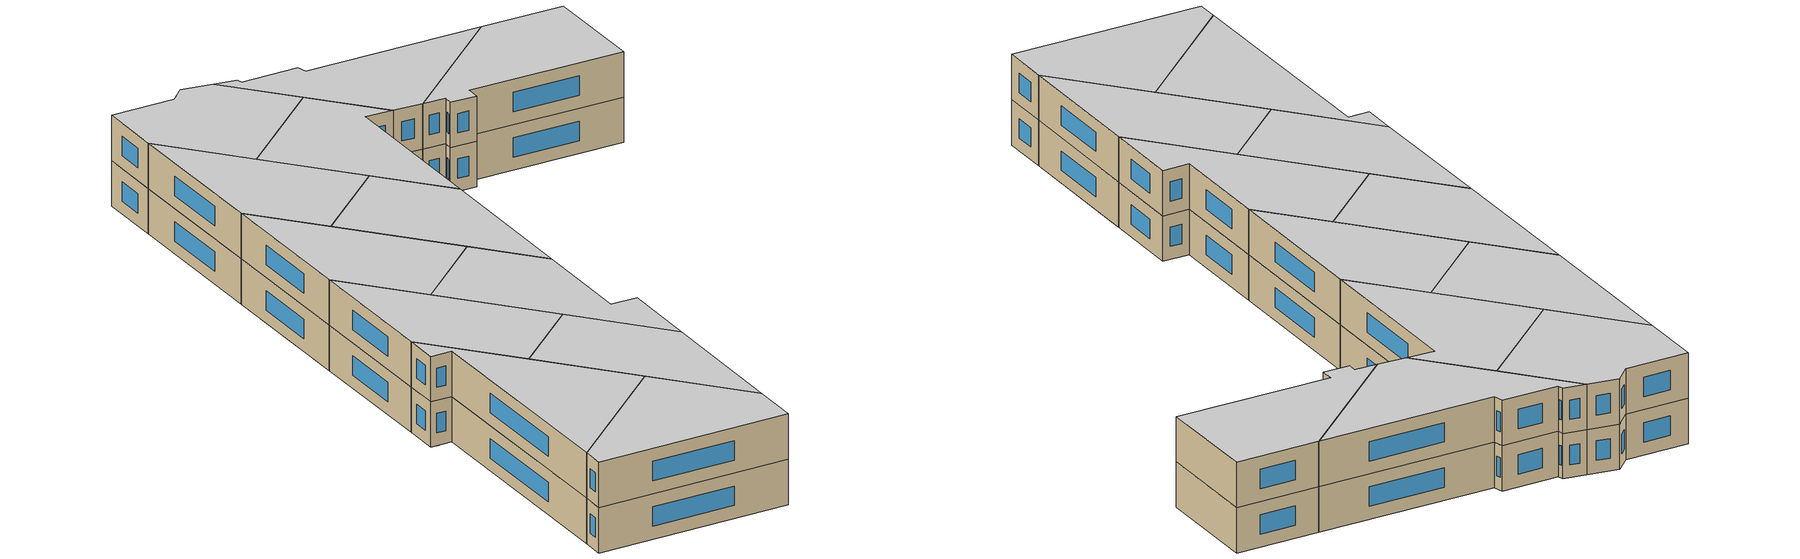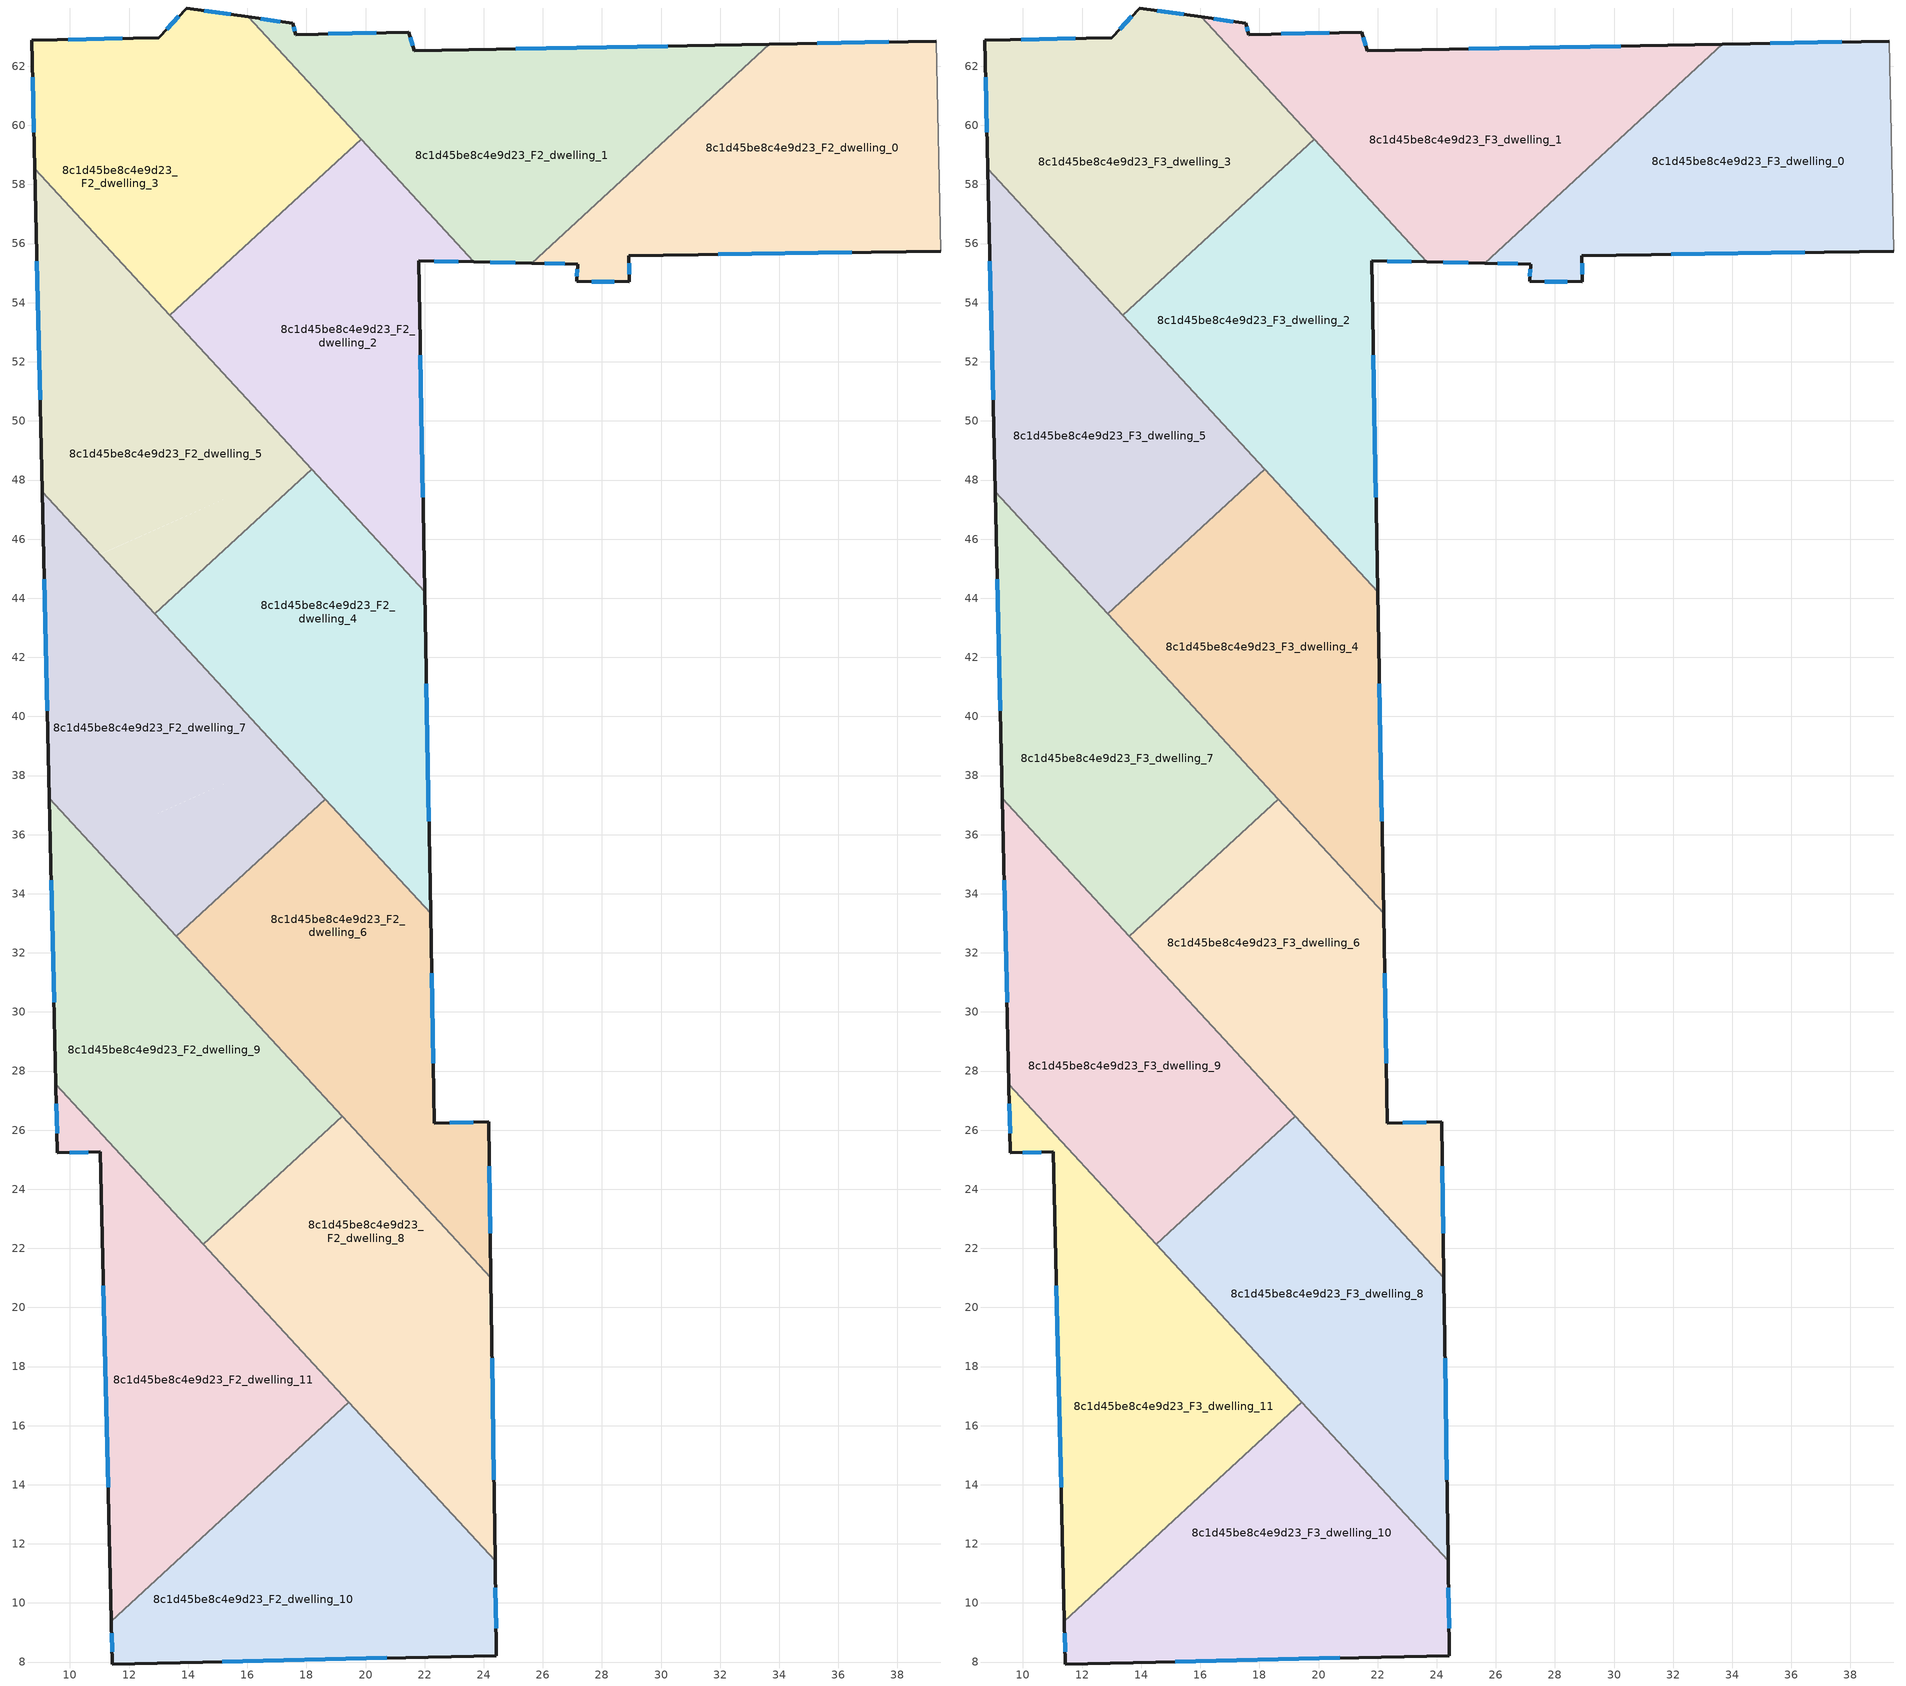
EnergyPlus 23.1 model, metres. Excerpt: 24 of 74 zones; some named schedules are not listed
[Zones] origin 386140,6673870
8c1d45be8c4e9d23_F2_dwelling_0
 floor to 8c1d45be8c4e9d23_F1_dwelling_11 (EU_floor_Construction): 39.31,62.86 39.47,55.74 31.46,55.63 29.85,59.23 33.67,62.75 z6
 floor to 8c1d45be8c4e9d23_F1_dwelling_9 (EU_floor_Construction): 29.85,59.23 31.46,55.63 28.92,55.59 28.92,54.7 27.15,54.72 27.18,55.3 25.63,55.34 z6
 wall outside (EU_wall_Construction): 25.62,55.34 27.18,55.3 27.15,54.72 28.92,54.7 28.92,55.59 39.47,55.74 / 39.31,62.86 33.67,62.75 z6:9
 wall to 8c1d45be8c4e9d23_F2_dwelling_1 (EU_wall_Construction): 33.67,62.75 25.62,55.34 z6:9
 wall adiabatic (EU_wall_Construction): 39.47,55.74 39.31,62.86 z6:9
 window (EU_Window_Construction): 28.92,54.96 28.92,55.34 / 27.65,54.72 28.42,54.71 / 27.17,55.14 27.16,54.89 / 26.07,55.33 26.74,55.31 / 37.7,62.82 35.28,62.78 / 31.93,55.63 36.45,55.7 z6.86:8.14
8c1d45be8c4e9d23_F2_dwelling_1
 floor to 8c1d45be8c4e9d23_F1_dwelling_9 (EU_floor_Construction): 28.33,62.65 29.85,59.23 25.63,55.34 23.67,55.38 19.26,60.16 24.68,62.58 z6
 floor to 8c1d45be8c4e9d23_F1_dwelling_11 (EU_floor_Construction): 33.67,62.75 29.85,59.23 28.33,62.65 z6
 floor to 8c1d45be8c4e9d23_F1_dwelling_12 (EU_floor_Construction): 24.68,62.58 19.26,60.16 16.03,63.67 17.54,63.45 17.64,63.07 21.46,63.16 21.65,62.52 z6
 wall outside (EU_wall_Construction): 33.67,62.75 21.65,62.52 21.46,63.16 17.64,63.07 17.54,63.45 16.03,63.67 / 23.67,55.38 25.62,55.34 z6:9
 wall to 8c1d45be8c4e9d23_F2_dwelling_2 (EU_wall_Construction): 19.85,59.53 23.67,55.38 z6:9
 wall to 8c1d45be8c4e9d23_F2_dwelling_3 (EU_wall_Construction): 16.03,63.67 19.85,59.53 z6:9
 window (EU_Window_Construction): 30.23,62.68 25.08,62.59 / 24.23,55.37 25.07,55.35 / 17.11,63.51 16.46,63.61 / 17.61,63.18 17.57,63.34 / 20.37,63.13 18.73,63.09 / 21.6,62.7 21.52,62.97 z6.86:8.14
8c1d45be8c4e9d23_F2_dwelling_10
 floor to 8c1d45be8c4e9d23_F1_dwelling_0 (EU_floor_Construction): 17.75,15.24 20.91,8.14 11.43,7.93 11.4,9.39 z6
 floor to 8c1d45be8c4e9d23_F1_dwelling_1 (EU_floor_Construction): 19.44,16.8 24.38,11.43 24.43,8.22 20.91,8.14 17.75,15.24 z6
 wall outside (EU_wall_Construction): 11.4,9.38 11.43,7.93 24.43,8.22 24.38,11.43 z6:9
 wall to 8c1d45be8c4e9d23_F2_dwelling_11 (EU_wall_Construction): 19.44,16.8 11.4,9.38 z6:9
 wall to 8c1d45be8c4e9d23_F2_dwelling_8 (EU_wall_Construction): 24.38,11.43 19.44,16.8 z6:9
 window (EU_Window_Construction): 24.42,9.14 24.4,10.52 / 15.15,8.02 20.72,8.14 / 11.41,8.97 11.42,8.35 z6.86:8.14
8c1d45be8c4e9d23_F2_dwelling_11
 floor to 8c1d45be8c4e9d23_F1_dwelling_4 (EU_floor_Construction): 9.52,27.56 11.22,25.72 10.16,25.25 9.58,25.23 z6
 floor adiabatic (EU_floor_Construction): 11.22,25.72 19.44,16.8 11.4,9.38 11.03,25.26 9.58,25.23 10.16,25.25 z6
 wall outside (EU_wall_Construction): 9.52,27.56 9.58,25.23 11.03,25.26 11.4,9.38 z6:9
 wall to 8c1d45be8c4e9d23_F2_dwelling_9 (EU_wall_Construction): 14.51,22.14 9.52,27.56 z6:9
 wall to 8c1d45be8c4e9d23_F2_dwelling_8 (EU_wall_Construction): 19.44,16.8 14.51,22.14 z6:9
 window (EU_Window_Construction): 11.13,20.73 11.29,13.92 / 9.99,25.24 10.61,25.25 / 9.54,26.89 9.56,25.9 z6.86:8.14
8c1d45be8c4e9d23_F2_dwelling_2
 floor to 8c1d45be8c4e9d23_F1_dwelling_8 (EU_floor_Construction): 19.59,59.29 21.82,54.3 21.89,50.34 17.97,48.59 14.56,52.29 21.26,55.28 19.5,59.21 z6
 floor to 8c1d45be8c4e9d23_F1_dwelling_7 (EU_floor_Construction): 21.89,50.34 22,44.22 17.97,48.59 z6
 floor to 8c1d45be8c4e9d23_F1_dwelling_12 (EU_floor_Construction): 19.5,59.21 21.26,55.28 16.37,53.1 15.35,55.38 z6
 floor to 8c1d45be8c4e9d23_F1_dwelling_9 (EU_floor_Construction): 19.85,59.53 23.67,55.38 21.8,55.42 21.82,54.3 19.59,59.29 z6
 floor to 8c1d45be8c4e9d23_F1_dwelling_10 (EU_floor_Construction): 15.35,55.38 16.37,53.1 14.56,52.29 13.38,53.57 z6
 wall outside (EU_wall_Construction): 22,44.22 21.8,55.42 23.67,55.38 z6:9
 wall to 8c1d45be8c4e9d23_F2_dwelling_3 (EU_wall_Construction): 19.85,59.53 13.38,53.57 z6:9
 wall to 8c1d45be8c4e9d23_F2_dwelling_5 (EU_wall_Construction): 13.38,53.57 18.17,48.37 z6:9
 wall to 8c1d45be8c4e9d23_F2_dwelling_4 (EU_wall_Construction): 18.17,48.37 22,44.22 z6:9
 window (EU_Window_Construction): 22.33,55.41 23.13,55.39 / 21.94,47.42 21.86,52.22 z6.86:8.14
8c1d45be8c4e9d23_F2_dwelling_3
 floor to 8c1d45be8c4e9d23_F1_dwelling_10 (EU_floor_Construction): 11.97,62.95 15.35,55.38 13.38,53.57 8.81,58.53 8.71,62.87 z6
 floor to 8c1d45be8c4e9d23_F1_dwelling_12 (EU_floor_Construction): 16.03,63.67 19.26,60.16 19.11,60.09 19.5,59.21 15.35,55.38 11.97,62.95 13,62.97 13.94,63.97 z6
 floor to 8c1d45be8c4e9d23_F1_dwelling_8 (EU_floor_Construction): 19.21,60.14 19.59,59.29 19.5,59.21 19.11,60.09 z6
 floor to 8c1d45be8c4e9d23_F1_dwelling_9 (EU_floor_Construction): 19.26,60.16 19.85,59.53 19.59,59.29 19.21,60.14 z6
 wall outside (EU_wall_Construction): 16.03,63.67 13.94,63.97 13,62.97 8.71,62.87 8.81,58.54 z6:9
 wall to 8c1d45be8c4e9d23_F2_dwelling_5 (EU_wall_Construction): 8.81,58.54 13.38,53.57 z6:9
 window (EU_Window_Construction): 8.73,61.63 8.78,59.77 / 11.77,62.94 9.93,62.9 / 13.67,63.69 13.27,63.25 / 15.43,63.76 14.54,63.89 z6.86:8.14
8c1d45be8c4e9d23_F2_dwelling_4
 floor to 8c1d45be8c4e9d23_F1_dwelling_7 (EU_floor_Construction): 18.17,48.37 22,44.22 22.06,40.77 17.4,38.69 14.57,45.05 z6
 floor to 8c1d45be8c4e9d23_F1_dwelling_5 (EU_floor_Construction): 22.06,40.77 22.2,33.34 17.31,38.65 z6
 floor to 8c1d45be8c4e9d23_F1_dwelling_6 (EU_floor_Construction): 14.57,45.05 17.4,38.69 17.31,38.65 12.86,43.47 z6
 wall outside (EU_wall_Construction): 22.2,33.34 22,44.22 z6:9
 wall to 8c1d45be8c4e9d23_F2_dwelling_5 (EU_wall_Construction): 18.17,48.37 12.86,43.47 z6:9
 wall to 8c1d45be8c4e9d23_F2_dwelling_7 (EU_wall_Construction): 12.86,43.47 18.64,37.2 z6:9
 wall to 8c1d45be8c4e9d23_F2_dwelling_6 (EU_wall_Construction): 18.64,37.2 22.2,33.34 z6:9
 window (EU_Window_Construction): 22.14,36.45 22.06,41.11 z6.86:8.14
8c1d45be8c4e9d23_F2_dwelling_5
 floor to 8c1d45be8c4e9d23_F1_dwelling_8 (EU_floor_Construction): 14.56,52.29 17.97,48.59 11.01,45.48 9.06,47.6 9.01,49.82 z6
 floor to 8c1d45be8c4e9d23_F1_dwelling_7 (EU_floor_Construction): 17.97,48.59 18.17,48.37 14.57,45.05 13.81,46.73 z6
 floor adiabatic (EU_floor_Construction): 8.81,58.53 14.56,52.29 9.01,49.82 z6; 13.81,46.73 14.57,45.05 12.86,43.47 11.01,45.48 z6
 wall outside (EU_wall_Construction): 8.81,58.54 9.06,47.6 z6:9
 wall to 8c1d45be8c4e9d23_F2_dwelling_7 (EU_wall_Construction): 9.06,47.6 12.86,43.47 z6:9
 window (EU_Window_Construction): 8.88,55.41 8.99,50.72 z6.86:8.14
8c1d45be8c4e9d23_F2_dwelling_6
 floor to 8c1d45be8c4e9d23_F1_dwelling_3 (EU_floor_Construction): 22.25,30.64 22.33,26.23 24.16,26.29 24.24,21.01 17.37,28.46 z6
 floor to 8c1d45be8c4e9d23_F1_dwelling_5 (EU_floor_Construction): 18.64,37.2 22.2,33.34 22.25,30.64 17.72,28.62 15.27,34.1 z6
 floor to 8c1d45be8c4e9d23_F1_dwelling_4 (EU_floor_Construction): 15.27,34.1 17.72,28.62 17.37,28.46 13.6,32.56 z6
 wall outside (EU_wall_Construction): 24.24,21.01 24.16,26.29 22.33,26.23 22.2,33.34 z6:9
 wall to 8c1d45be8c4e9d23_F2_dwelling_7 (EU_wall_Construction): 18.64,37.2 13.6,32.56 z6:9
 wall to 8c1d45be8c4e9d23_F2_dwelling_9 (EU_wall_Construction): 13.6,32.56 19.21,26.47 z6:9
 wall to 8c1d45be8c4e9d23_F2_dwelling_8 (EU_wall_Construction): 19.21,26.47 24.24,21.01 z6:9
 window (EU_Window_Construction): 22.29,28.26 22.24,31.31 / 23.64,26.27 22.85,26.24 / 24.22,22.52 24.19,24.78 z6.86:8.14
8c1d45be8c4e9d23_F2_dwelling_7
 floor to 8c1d45be8c4e9d23_F1_dwelling_6 (EU_floor_Construction): 11.01,45.48 17.31,38.65 10.7,35.7 9.3,37.22 9.13,44.64 z6
 floor to 8c1d45be8c4e9d23_F1_dwelling_4 (EU_floor_Construction): 13.91,37.14 15.27,34.1 13.6,32.56 10.7,35.7 z6
 floor to 8c1d45be8c4e9d23_F1_dwelling_8 (EU_floor_Construction): 9.06,47.6 11.01,45.48 9.13,44.64 z6
 floor to 8c1d45be8c4e9d23_F1_dwelling_5 (EU_floor_Construction): 17.31,38.65 18.64,37.2 15.27,34.1 13.91,37.14 z6
 wall outside (EU_wall_Construction): 9.06,47.6 9.3,37.22 z6:9
 wall to 8c1d45be8c4e9d23_F2_dwelling_9 (EU_wall_Construction): 9.3,37.22 13.6,32.56 z6:9
 window (EU_Window_Construction): 9.13,44.63 9.23,40.19 z6.86:8.14
8c1d45be8c4e9d23_F2_dwelling_8
 floor to 8c1d45be8c4e9d23_F1_dwelling_1 (EU_floor_Construction): 24.24,20.91 24.38,11.43 18.15,18.19 z6
 floor to 8c1d45be8c4e9d23_F1_dwelling_3 (EU_floor_Construction): 19.21,26.47 24.24,21.01 24.24,20.91 19.21,18.66 16.74,24.19 z6
 floor to 8c1d45be8c4e9d23_F1_dwelling_2 (EU_floor_Construction): 16.74,24.19 19.21,18.66 18.15,18.19 14.51,22.14 z6
 wall outside (EU_wall_Construction): 24.38,11.43 24.24,21.01 z6:9
 wall to 8c1d45be8c4e9d23_F2_dwelling_9 (EU_wall_Construction): 19.21,26.47 14.51,22.14 z6:9
 window (EU_Window_Construction): 24.34,14.17 24.28,18.27 z6.86:8.14
8c1d45be8c4e9d23_F2_dwelling_9
 floor to 8c1d45be8c4e9d23_F1_dwelling_4 (EU_floor_Construction): 10.7,35.7 17.37,28.46 11.22,25.72 9.52,27.56 9.35,35.1 z6
 floor to 8c1d45be8c4e9d23_F1_dwelling_2 (EU_floor_Construction): 15.25,27.52 16.74,24.19 14.51,22.14 11.22,25.72 z6
 floor to 8c1d45be8c4e9d23_F1_dwelling_6 (EU_floor_Construction): 9.3,37.22 10.7,35.7 9.35,35.1 z6
 floor to 8c1d45be8c4e9d23_F1_dwelling_3 (EU_floor_Construction): 17.37,28.46 19.21,26.47 16.74,24.19 15.25,27.52 z6
 wall outside (EU_wall_Construction): 9.3,37.22 9.52,27.56 z6:9
 window (EU_Window_Construction): 9.36,34.46 9.46,30.32 z6.86:8.14
8c1d45be8c4e9d23_F3_dwelling_0
 floor to 8c1d45be8c4e9d23_F2_dwelling_0 (EU_floor_Construction): 39.31,62.86 39.47,55.74 28.92,55.59 28.92,54.7 27.15,54.72 27.18,55.3 25.62,55.34 33.67,62.75 z9
 wall outside (EU_wall_Construction): 25.62,55.34 27.18,55.3 27.15,54.72 28.92,54.7 28.92,55.59 39.47,55.74 / 39.31,62.86 33.67,62.75 z9:12
 wall to 8c1d45be8c4e9d23_F3_dwelling_1 (EU_wall_Construction): 33.67,62.75 25.62,55.34 z9:12
 wall adiabatic (EU_wall_Construction): 39.47,55.74 39.31,62.86 z9:12
 window (EU_Window_Construction): 28.92,54.96 28.92,55.34 / 27.65,54.72 28.42,54.71 / 27.17,55.14 27.16,54.89 / 26.07,55.33 26.74,55.31 / 37.7,62.82 35.28,62.78 / 31.93,55.63 36.45,55.7 z9.86:11.14
 ceiling to 8c1d45be8c4e9d23_F4_dwelling_0 (EU_floor_Construction): 39.47,55.74 39.31,62.86 33.67,62.75 25.62,55.34 27.18,55.3 27.15,54.72 28.92,54.7 28.92,55.59 z12
8c1d45be8c4e9d23_F3_dwelling_1
 floor to 8c1d45be8c4e9d23_F2_dwelling_1 (EU_floor_Construction): 33.67,62.75 25.62,55.34 23.67,55.38 16.03,63.67 17.54,63.45 17.64,63.07 21.46,63.16 21.65,62.52 z9
 wall outside (EU_wall_Construction): 33.67,62.75 21.65,62.52 21.46,63.16 17.64,63.07 17.54,63.45 16.03,63.67 / 23.67,55.38 25.62,55.34 z9:12
 wall to 8c1d45be8c4e9d23_F3_dwelling_2 (EU_wall_Construction): 19.85,59.53 23.67,55.38 z9:12
 wall to 8c1d45be8c4e9d23_F3_dwelling_3 (EU_wall_Construction): 16.03,63.67 19.85,59.53 z9:12
 window (EU_Window_Construction): 30.23,62.68 25.08,62.59 / 24.23,55.37 25.07,55.35 / 17.11,63.51 16.46,63.61 / 17.61,63.18 17.57,63.34 / 20.37,63.13 18.73,63.09 / 21.6,62.7 21.52,62.97 z9.86:11.14
 ceiling to 8c1d45be8c4e9d23_F4_dwelling_1 (EU_floor_Construction): 33.67,62.75 21.65,62.52 21.46,63.16 17.64,63.07 17.54,63.45 16.03,63.67 23.67,55.38 25.62,55.34 z12
8c1d45be8c4e9d23_F3_dwelling_10
 floor to 8c1d45be8c4e9d23_F2_dwelling_10 (EU_floor_Construction): 19.44,16.8 24.38,11.43 24.43,8.22 11.43,7.93 11.4,9.38 z9
 wall outside (EU_wall_Construction): 11.4,9.38 11.43,7.93 24.43,8.22 24.38,11.43 z9:12
 wall to 8c1d45be8c4e9d23_F3_dwelling_11 (EU_wall_Construction): 19.44,16.8 11.4,9.38 z9:12
 wall to 8c1d45be8c4e9d23_F3_dwelling_8 (EU_wall_Construction): 24.38,11.43 19.44,16.8 z9:12
 window (EU_Window_Construction): 24.42,9.14 24.4,10.52 / 15.15,8.02 20.72,8.14 / 11.41,8.97 11.42,8.35 z9.86:11.14
 ceiling to 8c1d45be8c4e9d23_F4_dwelling_10 (EU_floor_Construction): 24.43,8.22 24.38,11.43 19.44,16.8 11.4,9.38 11.43,7.93 z12
8c1d45be8c4e9d23_F3_dwelling_11
 floor to 8c1d45be8c4e9d23_F2_dwelling_11 (EU_floor_Construction): 11.03,25.26 9.58,25.23 9.52,27.56 19.44,16.8 11.4,9.38 z9
 wall outside (EU_wall_Construction): 9.52,27.56 9.58,25.23 11.03,25.26 11.4,9.38 z9:12
 wall to 8c1d45be8c4e9d23_F3_dwelling_9 (EU_wall_Construction): 14.51,22.14 9.52,27.56 z9:12
 wall to 8c1d45be8c4e9d23_F3_dwelling_8 (EU_wall_Construction): 19.44,16.8 14.51,22.14 z9:12
 window (EU_Window_Construction): 11.13,20.73 11.29,13.92 / 9.99,25.24 10.61,25.25 / 9.54,26.89 9.56,25.9 z9.86:11.14
 ceiling to 8c1d45be8c4e9d23_F4_dwelling_11 (EU_floor_Construction): 19.44,16.8 9.52,27.56 9.58,25.23 11.03,25.26 11.4,9.38 z12
8c1d45be8c4e9d23_F3_dwelling_2
 floor to 8c1d45be8c4e9d23_F2_dwelling_2 (EU_floor_Construction): 19.85,59.53 23.67,55.38 21.8,55.42 22,44.22 13.38,53.57 z9
 wall outside (EU_wall_Construction): 22,44.22 21.8,55.42 23.67,55.38 z9:12
 wall to 8c1d45be8c4e9d23_F3_dwelling_3 (EU_wall_Construction): 19.85,59.53 13.38,53.57 z9:12
 wall to 8c1d45be8c4e9d23_F3_dwelling_5 (EU_wall_Construction): 13.38,53.57 18.17,48.37 z9:12
 wall to 8c1d45be8c4e9d23_F3_dwelling_4 (EU_wall_Construction): 18.17,48.37 22,44.22 z9:12
 window (EU_Window_Construction): 22.33,55.41 23.13,55.39 / 21.94,47.42 21.86,52.22 z9.86:11.14
 ceiling to 8c1d45be8c4e9d23_F4_dwelling_2 (EU_floor_Construction): 22,44.22 21.8,55.42 23.67,55.38 19.85,59.53 13.38,53.57 z12
8c1d45be8c4e9d23_F3_dwelling_3
 floor to 8c1d45be8c4e9d23_F2_dwelling_3 (EU_floor_Construction): 16.03,63.67 19.85,59.53 13.38,53.57 8.81,58.54 8.71,62.87 13,62.97 13.94,63.97 z9
 wall outside (EU_wall_Construction): 16.03,63.67 13.94,63.97 13,62.97 8.71,62.87 8.81,58.54 z9:12
 wall to 8c1d45be8c4e9d23_F3_dwelling_5 (EU_wall_Construction): 8.81,58.54 13.38,53.57 z9:12
 window (EU_Window_Construction): 8.73,61.63 8.78,59.77 / 11.77,62.94 9.93,62.9 / 13.67,63.69 13.27,63.25 / 15.43,63.76 14.54,63.89 z9.86:11.14
 ceiling to 8c1d45be8c4e9d23_F4_dwelling_3 (EU_floor_Construction): 19.85,59.53 16.03,63.67 13.94,63.97 13,62.97 8.71,62.87 8.81,58.54 13.38,53.57 z12
8c1d45be8c4e9d23_F3_dwelling_4
 floor to 8c1d45be8c4e9d23_F2_dwelling_4 (EU_floor_Construction): 18.17,48.37 22,44.22 22.2,33.34 12.86,43.47 z9
 wall outside (EU_wall_Construction): 22.2,33.34 22,44.22 z9:12
 wall to 8c1d45be8c4e9d23_F3_dwelling_5 (EU_wall_Construction): 18.17,48.37 12.86,43.47 z9:12
 wall to 8c1d45be8c4e9d23_F3_dwelling_7 (EU_wall_Construction): 12.86,43.47 18.64,37.2 z9:12
 wall to 8c1d45be8c4e9d23_F3_dwelling_6 (EU_wall_Construction): 18.64,37.2 22.2,33.34 z9:12
 window (EU_Window_Construction): 22.14,36.45 22.06,41.11 z9.86:11.14
 ceiling to 8c1d45be8c4e9d23_F4_dwelling_4 (EU_floor_Construction): 22.2,33.34 22,44.22 18.17,48.37 12.86,43.47 z12
8c1d45be8c4e9d23_F3_dwelling_5
 floor to 8c1d45be8c4e9d23_F2_dwelling_5 (EU_floor_Construction): 8.81,58.54 18.17,48.37 12.86,43.47 9.06,47.6 z9
 wall outside (EU_wall_Construction): 8.81,58.54 9.06,47.6 z9:12
 wall to 8c1d45be8c4e9d23_F3_dwelling_7 (EU_wall_Construction): 9.06,47.6 12.86,43.47 z9:12
 window (EU_Window_Construction): 8.88,55.41 8.99,50.72 z9.86:11.14
 ceiling to 8c1d45be8c4e9d23_F4_dwelling_5 (EU_floor_Construction): 18.17,48.37 8.81,58.54 9.06,47.6 12.86,43.47 z12
8c1d45be8c4e9d23_F3_dwelling_6
 floor to 8c1d45be8c4e9d23_F2_dwelling_6 (EU_floor_Construction): 22.2,33.34 22.33,26.23 24.16,26.29 24.24,21.01 13.6,32.56 18.64,37.2 z9
 wall outside (EU_wall_Construction): 24.24,21.01 24.16,26.29 22.33,26.23 22.2,33.34 z9:12
 wall to 8c1d45be8c4e9d23_F3_dwelling_7 (EU_wall_Construction): 18.64,37.2 13.6,32.56 z9:12
 wall to 8c1d45be8c4e9d23_F3_dwelling_9 (EU_wall_Construction): 13.6,32.56 19.21,26.47 z9:12
 wall to 8c1d45be8c4e9d23_F3_dwelling_8 (EU_wall_Construction): 19.21,26.47 24.24,21.01 z9:12
 window (EU_Window_Construction): 22.29,28.26 22.24,31.31 / 23.64,26.27 22.85,26.24 / 24.22,22.52 24.19,24.78 z9.86:11.14
 ceiling to 8c1d45be8c4e9d23_F4_dwelling_6 (EU_floor_Construction): 24.24,21.01 24.16,26.29 22.33,26.23 22.2,33.34 18.64,37.2 13.6,32.56 z12
8c1d45be8c4e9d23_F3_dwelling_7
 floor to 8c1d45be8c4e9d23_F2_dwelling_7 (EU_floor_Construction): 9.06,47.6 18.64,37.2 13.6,32.56 9.3,37.22 z9
 wall outside (EU_wall_Construction): 9.06,47.6 9.3,37.22 z9:12
 wall to 8c1d45be8c4e9d23_F3_dwelling_9 (EU_wall_Construction): 9.3,37.22 13.6,32.56 z9:12
 window (EU_Window_Construction): 9.13,44.63 9.23,40.19 z9.86:11.14
 ceiling to 8c1d45be8c4e9d23_F4_dwelling_7 (EU_floor_Construction): 18.64,37.2 9.06,47.6 9.3,37.22 13.6,32.56 z12
8c1d45be8c4e9d23_F3_dwelling_8
 floor to 8c1d45be8c4e9d23_F2_dwelling_8 (EU_floor_Construction): 19.21,26.47 24.24,21.01 24.38,11.43 14.51,22.14 z9
 wall outside (EU_wall_Construction): 24.38,11.43 24.24,21.01 z9:12
 wall to 8c1d45be8c4e9d23_F3_dwelling_9 (EU_wall_Construction): 19.21,26.47 14.51,22.14 z9:12
 window (EU_Window_Construction): 24.34,14.17 24.28,18.27 z9.86:11.14
 ceiling to 8c1d45be8c4e9d23_F4_dwelling_8 (EU_floor_Construction): 24.38,11.43 24.24,21.01 19.21,26.47 14.51,22.14 z12
8c1d45be8c4e9d23_F3_dwelling_9
 floor to 8c1d45be8c4e9d23_F2_dwelling_9 (EU_floor_Construction): 9.3,37.22 19.21,26.47 14.51,22.14 9.52,27.56 z9
 wall outside (EU_wall_Construction): 9.3,37.22 9.52,27.56 z9:12
 window (EU_Window_Construction): 9.36,34.46 9.46,30.32 z9.86:11.14
 ceiling to 8c1d45be8c4e9d23_F4_dwelling_9 (EU_floor_Construction): 19.21,26.47 9.3,37.22 9.52,27.56 14.51,22.14 z12
[Building]
EU S2 Campaign: North Axis=0; Terrain=City; Solar Distribution=FullExterior
[Site:Location]
Helsinki-Vantaa.AP: Latitude=60.317; Longitude=24.963; Time Zone=2; Elevation=54.6
[SizingPeriod:WeatherFileDays]
AnnualSizingPeriod: Begin Month=1; Begin Day of Month=1; End Month=12; End Day of Month=31; Day of Week for Start Day=Monday; Use Weather File Daylight Saving Period=No; Use Weather File Rain and Snow Indicators=No
[MATERIAL]
EU_InternalMass_Material: Roughness=MediumRough; Thickness=0.1; Conductivity=1; Density=1800; Specific Heat=900; Thermal Absorptance=0.9; Solar Absorptance=0.7; Visible Absorptance=0.7
[MATERIAL:NOMASS] Roughness=MediumRough; Thermal Absorptance=0.9; Solar Absorptance=0.7; Visible Absorptance=0.7
Name | Thermal Resistance
EU_wall_NoMass | 1.10183
EU_floor_NoMass | 1.70606
[WINDOWMATERIAL:SIMPLEGLAZINGSYSTEM]
EU_Window_SimpleGlazing: UFactor=3.11035; Solar Heat Gain Coefficient=0.8; Visible Transmittance=0.8
[CONSTRUCTION]
EU_wall_Construction: EU_wall_NoMass
EU_floor_Construction: EU_floor_NoMass
EU_Window_Construction: EU_Window_SimpleGlazing
EU_InternalMass_Construction: EU_InternalMass_Material
[ZONE] Type=1; Multiplier=1; Ceiling Height=autocalculate; Floor Area=autocalculate; Part of Total Floor Area=Yes
Name | Volume
8c1d45be8c4e9d23_F2_dwelling_0; 8c1d45be8c4e9d23_F3_dwelling_0 | 210.609
8c1d45be8c4e9d23_F2_dwelling_1; 8c1d45be8c4e9d23_F3_dwelling_1 | 210.628
8c1d45be8c4e9d23_F2_dwelling_10; 8c1d45be8c4e9d23_F3_dwelling_10 | 210.621
8c1d45be8c4e9d23_F2_dwelling_11; 8c1d45be8c4e9d23_F3_dwelling_11; 8c1d45be8c4e9d23_F2_dwelling_2; 8c1d45be8c4e9d23_F3_dwelling_2 | 210.612
8c1d45be8c4e9d23_F2_dwelling_3; 8c1d45be8c4e9d23_F3_dwelling_3 | 210.62
8c1d45be8c4e9d23_F2_dwelling_4; 8c1d45be8c4e9d23_F3_dwelling_4 | 210.629
8c1d45be8c4e9d23_F2_dwelling_5; 8c1d45be8c4e9d23_F3_dwelling_5 | 210.616
8c1d45be8c4e9d23_F2_dwelling_6; 8c1d45be8c4e9d23_F3_dwelling_6 | 210.593
8c1d45be8c4e9d23_F2_dwelling_7; 8c1d45be8c4e9d23_F3_dwelling_7 | 210.604
8c1d45be8c4e9d23_F2_dwelling_8; 8c1d45be8c4e9d23_F3_dwelling_8 | 210.596
8c1d45be8c4e9d23_F2_dwelling_9; 8c1d45be8c4e9d23_F3_dwelling_9 | 210.595
[INTERNALMASS] Construction=EU_InternalMass_Construction
Name | Zone or ZoneList | Surface Area
8c1d45be8c4e9d23_F2_dwelling_0_EU_InternalMass | 8c1d45be8c4e9d23_F2_dwelling_0 | 70.2026
8c1d45be8c4e9d23_F2_dwelling_1_EU_InternalMass | 8c1d45be8c4e9d23_F2_dwelling_1 | 70.2093
8c1d45be8c4e9d23_F2_dwelling_2_EU_InternalMass | 8c1d45be8c4e9d23_F2_dwelling_2 | 70.2042
8c1d45be8c4e9d23_F2_dwelling_3_EU_InternalMass | 8c1d45be8c4e9d23_F2_dwelling_3 | 70.2067
8c1d45be8c4e9d23_F2_dwelling_4_EU_InternalMass | 8c1d45be8c4e9d23_F2_dwelling_4 | 70.2099
8c1d45be8c4e9d23_F2_dwelling_5_EU_InternalMass | 8c1d45be8c4e9d23_F2_dwelling_5 | 70.2054
8c1d45be8c4e9d23_F2_dwelling_6_EU_InternalMass | 8c1d45be8c4e9d23_F2_dwelling_6 | 70.1976
8c1d45be8c4e9d23_F2_dwelling_7_EU_InternalMass | 8c1d45be8c4e9d23_F2_dwelling_7 | 70.2014
8c1d45be8c4e9d23_F2_dwelling_8_EU_InternalMass | 8c1d45be8c4e9d23_F2_dwelling_8 | 70.1988
8c1d45be8c4e9d23_F2_dwelling_9_EU_InternalMass | 8c1d45be8c4e9d23_F2_dwelling_9 | 70.1983
8c1d45be8c4e9d23_F2_dwelling_10_EU_InternalMass | 8c1d45be8c4e9d23_F2_dwelling_10 | 70.2071
8c1d45be8c4e9d23_F2_dwelling_11_EU_InternalMass | 8c1d45be8c4e9d23_F2_dwelling_11 | 70.2039
8c1d45be8c4e9d23_F3_dwelling_0_EU_InternalMass | 8c1d45be8c4e9d23_F3_dwelling_0 | 70.2026
8c1d45be8c4e9d23_F3_dwelling_1_EU_InternalMass | 8c1d45be8c4e9d23_F3_dwelling_1 | 70.2093
8c1d45be8c4e9d23_F3_dwelling_2_EU_InternalMass | 8c1d45be8c4e9d23_F3_dwelling_2 | 70.2042
8c1d45be8c4e9d23_F3_dwelling_3_EU_InternalMass | 8c1d45be8c4e9d23_F3_dwelling_3 | 70.2067
8c1d45be8c4e9d23_F3_dwelling_4_EU_InternalMass | 8c1d45be8c4e9d23_F3_dwelling_4 | 70.2099
8c1d45be8c4e9d23_F3_dwelling_5_EU_InternalMass | 8c1d45be8c4e9d23_F3_dwelling_5 | 70.2054
8c1d45be8c4e9d23_F3_dwelling_6_EU_InternalMass | 8c1d45be8c4e9d23_F3_dwelling_6 | 70.1976
8c1d45be8c4e9d23_F3_dwelling_7_EU_InternalMass | 8c1d45be8c4e9d23_F3_dwelling_7 | 70.2014
8c1d45be8c4e9d23_F3_dwelling_8_EU_InternalMass | 8c1d45be8c4e9d23_F3_dwelling_8 | 70.1988
8c1d45be8c4e9d23_F3_dwelling_9_EU_InternalMass | 8c1d45be8c4e9d23_F3_dwelling_9 | 70.1983
8c1d45be8c4e9d23_F3_dwelling_10_EU_InternalMass | 8c1d45be8c4e9d23_F3_dwelling_10 | 70.2071
8c1d45be8c4e9d23_F3_dwelling_11_EU_InternalMass | 8c1d45be8c4e9d23_F3_dwelling_11 | 70.2039
[OTHEREQUIPMENT] Fuel Type=Electricity; Design Level Calculation Method=Watts/Area; Power per Zone Floor Area=1; Fraction Latent=0; Fraction Radiant=0; Fraction Lost=0; Carbon Dioxide Generation Rate=0; EndUse Subcategory=EU_Step8_InternalGains
Name | Zone or ZoneList or Space or SpaceList | Schedule
EU_Step8_InternalGain_8c1d45be8c4e9d23_F2_dwelling_0_f000 | 8c1d45be8c4e9d23_F2_dwelling_0 | EU_Step8_GainSchedule_8c1d45be8c4e9d23_F2_dwelling_0_f000
EU_Step8_InternalGain_8c1d45be8c4e9d23_F2_dwelling_1_f000 | 8c1d45be8c4e9d23_F2_dwelling_1 | EU_Step8_GainSchedule_8c1d45be8c4e9d23_F2_dwelling_1_f000
EU_Step8_InternalGain_8c1d45be8c4e9d23_F2_dwelling_2_f000 | 8c1d45be8c4e9d23_F2_dwelling_2 | EU_Step8_GainSchedule_8c1d45be8c4e9d23_F2_dwelling_2_f000
EU_Step8_InternalGain_8c1d45be8c4e9d23_F2_dwelling_3_f000 | 8c1d45be8c4e9d23_F2_dwelling_3 | EU_Step8_GainSchedule_8c1d45be8c4e9d23_F2_dwelling_3_f000
EU_Step8_InternalGain_8c1d45be8c4e9d23_F2_dwelling_4_f000 | 8c1d45be8c4e9d23_F2_dwelling_4 | EU_Step8_GainSchedule_8c1d45be8c4e9d23_F2_dwelling_4_f000
EU_Step8_InternalGain_8c1d45be8c4e9d23_F2_dwelling_5_f000 | 8c1d45be8c4e9d23_F2_dwelling_5 | EU_Step8_GainSchedule_8c1d45be8c4e9d23_F2_dwelling_5_f000
EU_Step8_InternalGain_8c1d45be8c4e9d23_F2_dwelling_6_f000 | 8c1d45be8c4e9d23_F2_dwelling_6 | EU_Step8_GainSchedule_8c1d45be8c4e9d23_F2_dwelling_6_f000
EU_Step8_InternalGain_8c1d45be8c4e9d23_F2_dwelling_7_f000 | 8c1d45be8c4e9d23_F2_dwelling_7 | EU_Step8_GainSchedule_8c1d45be8c4e9d23_F2_dwelling_7_f000
EU_Step8_InternalGain_8c1d45be8c4e9d23_F2_dwelling_8_f000 | 8c1d45be8c4e9d23_F2_dwelling_8 | EU_Step8_GainSchedule_8c1d45be8c4e9d23_F2_dwelling_8_f000
EU_Step8_InternalGain_8c1d45be8c4e9d23_F2_dwelling_9_f000 | 8c1d45be8c4e9d23_F2_dwelling_9 | EU_Step8_GainSchedule_8c1d45be8c4e9d23_F2_dwelling_9_f000
EU_Step8_InternalGain_8c1d45be8c4e9d23_F2_dwelling_10_f000 | 8c1d45be8c4e9d23_F2_dwelling_10 | EU_Step8_GainSchedule_8c1d45be8c4e9d23_F2_dwelling_10_f000
EU_Step8_InternalGain_8c1d45be8c4e9d23_F2_dwelling_11_f000 | 8c1d45be8c4e9d23_F2_dwelling_11 | EU_Step8_GainSchedule_8c1d45be8c4e9d23_F2_dwelling_11_f000
EU_Step8_InternalGain_8c1d45be8c4e9d23_F3_dwelling_0_f000 | 8c1d45be8c4e9d23_F3_dwelling_0 | EU_Step8_GainSchedule_8c1d45be8c4e9d23_F3_dwelling_0_f000
EU_Step8_InternalGain_8c1d45be8c4e9d23_F3_dwelling_1_f000 | 8c1d45be8c4e9d23_F3_dwelling_1 | EU_Step8_GainSchedule_8c1d45be8c4e9d23_F3_dwelling_1_f000
EU_Step8_InternalGain_8c1d45be8c4e9d23_F3_dwelling_2_f000 | 8c1d45be8c4e9d23_F3_dwelling_2 | EU_Step8_GainSchedule_8c1d45be8c4e9d23_F3_dwelling_2_f000
EU_Step8_InternalGain_8c1d45be8c4e9d23_F3_dwelling_3_f000 | 8c1d45be8c4e9d23_F3_dwelling_3 | EU_Step8_GainSchedule_8c1d45be8c4e9d23_F3_dwelling_3_f000
EU_Step8_InternalGain_8c1d45be8c4e9d23_F3_dwelling_4_f000 | 8c1d45be8c4e9d23_F3_dwelling_4 | EU_Step8_GainSchedule_8c1d45be8c4e9d23_F3_dwelling_4_f000
EU_Step8_InternalGain_8c1d45be8c4e9d23_F3_dwelling_5_f000 | 8c1d45be8c4e9d23_F3_dwelling_5 | EU_Step8_GainSchedule_8c1d45be8c4e9d23_F3_dwelling_5_f000
EU_Step8_InternalGain_8c1d45be8c4e9d23_F3_dwelling_6_f000 | 8c1d45be8c4e9d23_F3_dwelling_6 | EU_Step8_GainSchedule_8c1d45be8c4e9d23_F3_dwelling_6_f000
EU_Step8_InternalGain_8c1d45be8c4e9d23_F3_dwelling_7_f000 | 8c1d45be8c4e9d23_F3_dwelling_7 | EU_Step8_GainSchedule_8c1d45be8c4e9d23_F3_dwelling_7_f000
EU_Step8_InternalGain_8c1d45be8c4e9d23_F3_dwelling_8_f000 | 8c1d45be8c4e9d23_F3_dwelling_8 | EU_Step8_GainSchedule_8c1d45be8c4e9d23_F3_dwelling_8_f000
EU_Step8_InternalGain_8c1d45be8c4e9d23_F3_dwelling_9_f000 | 8c1d45be8c4e9d23_F3_dwelling_9 | EU_Step8_GainSchedule_8c1d45be8c4e9d23_F3_dwelling_9_f000
EU_Step8_InternalGain_8c1d45be8c4e9d23_F3_dwelling_10_f000 | 8c1d45be8c4e9d23_F3_dwelling_10 | EU_Step8_GainSchedule_8c1d45be8c4e9d23_F3_dwelling_10_f000
EU_Step8_InternalGain_8c1d45be8c4e9d23_F3_dwelling_11_f000 | 8c1d45be8c4e9d23_F3_dwelling_11 | EU_Step8_GainSchedule_8c1d45be8c4e9d23_F3_dwelling_11_f000
[ZONEVENTILATION:DESIGNFLOWRATE] Schedule=EU_AlwaysOn; Design Flow Rate Calculation Method=AirChanges/Hour; Air Changes per Hour=0.756316; Ventilation Type=Natural; Fan Pressure Rise=0; Fan Total Efficiency=1; Constant Term Coefficient=1; Temperature Term Coefficient=0; Velocity Term Coefficient=0; Velocity Squared Term Coefficient=0; Minimum Indoor Temperature=-100; Maximum Indoor Temperature=100; Delta Temperature=-100; Minimum Outdoor Temperature=-100; Maximum Outdoor Temperature=100; Maximum Wind Speed=40
Name | Zone or ZoneList or Space or SpaceList
EU_ConstantAir_8c1d45be8c4e9d23_F2_dwelling_0 | 8c1d45be8c4e9d23_F2_dwelling_0
EU_ConstantAir_8c1d45be8c4e9d23_F2_dwelling_1 | 8c1d45be8c4e9d23_F2_dwelling_1
EU_ConstantAir_8c1d45be8c4e9d23_F2_dwelling_2 | 8c1d45be8c4e9d23_F2_dwelling_2
EU_ConstantAir_8c1d45be8c4e9d23_F2_dwelling_3 | 8c1d45be8c4e9d23_F2_dwelling_3
EU_ConstantAir_8c1d45be8c4e9d23_F2_dwelling_4 | 8c1d45be8c4e9d23_F2_dwelling_4
EU_ConstantAir_8c1d45be8c4e9d23_F2_dwelling_5 | 8c1d45be8c4e9d23_F2_dwelling_5
EU_ConstantAir_8c1d45be8c4e9d23_F2_dwelling_6 | 8c1d45be8c4e9d23_F2_dwelling_6
EU_ConstantAir_8c1d45be8c4e9d23_F2_dwelling_7 | 8c1d45be8c4e9d23_F2_dwelling_7
EU_ConstantAir_8c1d45be8c4e9d23_F2_dwelling_8 | 8c1d45be8c4e9d23_F2_dwelling_8
EU_ConstantAir_8c1d45be8c4e9d23_F2_dwelling_9 | 8c1d45be8c4e9d23_F2_dwelling_9
EU_ConstantAir_8c1d45be8c4e9d23_F2_dwelling_10 | 8c1d45be8c4e9d23_F2_dwelling_10
EU_ConstantAir_8c1d45be8c4e9d23_F2_dwelling_11 | 8c1d45be8c4e9d23_F2_dwelling_11
EU_ConstantAir_8c1d45be8c4e9d23_F3_dwelling_0 | 8c1d45be8c4e9d23_F3_dwelling_0
EU_ConstantAir_8c1d45be8c4e9d23_F3_dwelling_1 | 8c1d45be8c4e9d23_F3_dwelling_1
EU_ConstantAir_8c1d45be8c4e9d23_F3_dwelling_2 | 8c1d45be8c4e9d23_F3_dwelling_2
EU_ConstantAir_8c1d45be8c4e9d23_F3_dwelling_3 | 8c1d45be8c4e9d23_F3_dwelling_3
EU_ConstantAir_8c1d45be8c4e9d23_F3_dwelling_4 | 8c1d45be8c4e9d23_F3_dwelling_4
EU_ConstantAir_8c1d45be8c4e9d23_F3_dwelling_5 | 8c1d45be8c4e9d23_F3_dwelling_5
EU_ConstantAir_8c1d45be8c4e9d23_F3_dwelling_6 | 8c1d45be8c4e9d23_F3_dwelling_6
EU_ConstantAir_8c1d45be8c4e9d23_F3_dwelling_7 | 8c1d45be8c4e9d23_F3_dwelling_7
EU_ConstantAir_8c1d45be8c4e9d23_F3_dwelling_8 | 8c1d45be8c4e9d23_F3_dwelling_8
EU_ConstantAir_8c1d45be8c4e9d23_F3_dwelling_9 | 8c1d45be8c4e9d23_F3_dwelling_9
EU_ConstantAir_8c1d45be8c4e9d23_F3_dwelling_10 | 8c1d45be8c4e9d23_F3_dwelling_10
EU_ConstantAir_8c1d45be8c4e9d23_F3_dwelling_11 | 8c1d45be8c4e9d23_F3_dwelling_11
[HVACTEMPLATE:ZONE:IDEALLOADSAIRSYSTEM] System Availability Schedule=EU_AlwaysOn; Maximum Heating Supply Air Temperature=50; Minimum Cooling Supply Air Temperature=13; Maximum Heating Supply Air Humidity Ratio=0.0156; Minimum Cooling Supply Air Humidity Ratio=0.0077; Heating Limit=NoLimit; Cooling Limit=NoLimit; Heating Availability Schedule=EU_AlwaysOn; Cooling Availability Schedule=EU_CoolingOff; Dehumidification Control Type=ConstantSensibleHeatRatio; Cooling Sensible Heat Ratio=0.7; Dehumidification Setpoint=60; Humidification Control Type=None; Humidification Setpoint=30; Outdoor Air Method=None; Outdoor Air Flow Rate per Person=0.00944; Outdoor Air Flow Rate per Zone Floor Area=0; Outdoor Air Flow Rate per Zone=0; Demand Controlled Ventilation Type=None; Outdoor Air Economizer Type=NoEconomizer; Heat Recovery Type=None; Sensible Heat Recovery Effectiveness=0.7; Latent Heat Recovery Effectiveness=0.65
Name | Template Thermostat
8c1d45be8c4e9d23_F2_dwelling_0 | EU_HeatOnly_8c1d45be8c4e9d23_F2_dwelling_0
8c1d45be8c4e9d23_F2_dwelling_1 | EU_HeatOnly_8c1d45be8c4e9d23_F2_dwelling_1
8c1d45be8c4e9d23_F2_dwelling_2 | EU_HeatOnly_8c1d45be8c4e9d23_F2_dwelling_2
8c1d45be8c4e9d23_F2_dwelling_3 | EU_HeatOnly_8c1d45be8c4e9d23_F2_dwelling_3
8c1d45be8c4e9d23_F2_dwelling_4 | EU_HeatOnly_8c1d45be8c4e9d23_F2_dwelling_4
8c1d45be8c4e9d23_F2_dwelling_5 | EU_HeatOnly_8c1d45be8c4e9d23_F2_dwelling_5
8c1d45be8c4e9d23_F2_dwelling_6 | EU_HeatOnly_8c1d45be8c4e9d23_F2_dwelling_6
8c1d45be8c4e9d23_F2_dwelling_7 | EU_HeatOnly_8c1d45be8c4e9d23_F2_dwelling_7
8c1d45be8c4e9d23_F2_dwelling_8 | EU_HeatOnly_8c1d45be8c4e9d23_F2_dwelling_8
8c1d45be8c4e9d23_F2_dwelling_9 | EU_HeatOnly_8c1d45be8c4e9d23_F2_dwelling_9
8c1d45be8c4e9d23_F2_dwelling_10 | EU_HeatOnly_8c1d45be8c4e9d23_F2_dwelling_10
8c1d45be8c4e9d23_F2_dwelling_11 | EU_HeatOnly_8c1d45be8c4e9d23_F2_dwelling_11
8c1d45be8c4e9d23_F3_dwelling_0 | EU_HeatOnly_8c1d45be8c4e9d23_F3_dwelling_0
8c1d45be8c4e9d23_F3_dwelling_1 | EU_HeatOnly_8c1d45be8c4e9d23_F3_dwelling_1
8c1d45be8c4e9d23_F3_dwelling_2 | EU_HeatOnly_8c1d45be8c4e9d23_F3_dwelling_2
8c1d45be8c4e9d23_F3_dwelling_3 | EU_HeatOnly_8c1d45be8c4e9d23_F3_dwelling_3
8c1d45be8c4e9d23_F3_dwelling_4 | EU_HeatOnly_8c1d45be8c4e9d23_F3_dwelling_4
8c1d45be8c4e9d23_F3_dwelling_5 | EU_HeatOnly_8c1d45be8c4e9d23_F3_dwelling_5
8c1d45be8c4e9d23_F3_dwelling_6 | EU_HeatOnly_8c1d45be8c4e9d23_F3_dwelling_6
8c1d45be8c4e9d23_F3_dwelling_7 | EU_HeatOnly_8c1d45be8c4e9d23_F3_dwelling_7
8c1d45be8c4e9d23_F3_dwelling_8 | EU_HeatOnly_8c1d45be8c4e9d23_F3_dwelling_8
8c1d45be8c4e9d23_F3_dwelling_9 | EU_HeatOnly_8c1d45be8c4e9d23_F3_dwelling_9
8c1d45be8c4e9d23_F3_dwelling_10 | EU_HeatOnly_8c1d45be8c4e9d23_F3_dwelling_10
8c1d45be8c4e9d23_F3_dwelling_11 | EU_HeatOnly_8c1d45be8c4e9d23_F3_dwelling_11
[SIZING:ZONE] Zone Cooling Design Supply Air Temperature Input Method=SupplyAirTemperature; Zone Cooling Design Supply Air Temperature=13; Zone Heating Design Supply Air Temperature Input Method=SupplyAirTemperature; Zone Heating Design Supply Air Temperature=50; Zone Cooling Design Supply Air Humidity Ratio=0.008; Zone Heating Design Supply Air Humidity Ratio=0.008; Cooling Design Air Flow Method=DesignDay; Cooling Design Air Flow Rate=0; Cooling Minimum Air Flow per Zone Floor Area=0.000762; Cooling Minimum Air Flow=0; Cooling Minimum Air Flow Fraction=0.2; Heating Design Air Flow Method=DesignDay; Heating Design Air Flow Rate=0; Heating Maximum Air Flow per Zone Floor Area=0.002032; Heating Maximum Air Flow=0.141576; Heating Maximum Air Flow Fraction=0.3; Account for Dedicated Outdoor Air System=No; Dedicated Outdoor Air System Control Strategy=NeutralSupplyAir; Dedicated Outdoor Air Low Setpoint Temperature for Design=autosize; Dedicated Outdoor Air High Setpoint Temperature for Design=autosize; Zone Load Sizing Method=Sensible Load Only No Latent Load; Zone Latent Cooling Design Supply Air Humidity Ratio Input Method=HumidityRatioDifference; Zone Cooling Design Supply Air Humidity Ratio Difference=0.005; Zone Latent Heating Design Supply Air Humidity Ratio Input Method=HumidityRatioDifference; Zone Humidification Design Supply Air Humidity Ratio Difference=0.005
8c1d45be8c4e9d23_F2_dwelling_0; 8c1d45be8c4e9d23_F2_dwelling_1; 8c1d45be8c4e9d23_F2_dwelling_2; 8c1d45be8c4e9d23_F2_dwelling_3; 8c1d45be8c4e9d23_F2_dwelling_4; 8c1d45be8c4e9d23_F2_dwelling_5; 8c1d45be8c4e9d23_F2_dwelling_6; 8c1d45be8c4e9d23_F2_dwelling_7; 8c1d45be8c4e9d23_F2_dwelling_8; 8c1d45be8c4e9d23_F2_dwelling_9; 8c1d45be8c4e9d23_F2_dwelling_10; 8c1d45be8c4e9d23_F2_dwelling_11; 8c1d45be8c4e9d23_F3_dwelling_0; 8c1d45be8c4e9d23_F3_dwelling_1; 8c1d45be8c4e9d23_F3_dwelling_2; 8c1d45be8c4e9d23_F3_dwelling_3; 8c1d45be8c4e9d23_F3_dwelling_4; 8c1d45be8c4e9d23_F3_dwelling_5; 8c1d45be8c4e9d23_F3_dwelling_6; 8c1d45be8c4e9d23_F3_dwelling_7; 8c1d45be8c4e9d23_F3_dwelling_8; 8c1d45be8c4e9d23_F3_dwelling_9; 8c1d45be8c4e9d23_F3_dwelling_10; 8c1d45be8c4e9d23_F3_dwelling_11
[SCHEDULE:FILE] Column Number=1; Rows to Skip at Top=0; Number of Hours of Data=8760; Column Separator=Comma; Interpolate to Timestep=No; Minutes per Item=60; Adjust Schedule for Daylight Savings=Yes
Name | File
EU_Step8_GainSchedule_8c1d45be8c4e9d23_F2_dwelling_0_f000 | ../../schedules/8c1d45be8c4e9d23/8c1d45be8c4e9d23_F2_dwelling_0_f000_gain.csv
EU_Step8_GainSchedule_8c1d45be8c4e9d23_F2_dwelling_1_f000 | ../../schedules/8c1d45be8c4e9d23/8c1d45be8c4e9d23_F2_dwelling_1_f000_gain.csv
EU_Step8_GainSchedule_8c1d45be8c4e9d23_F2_dwelling_2_f000 | ../../schedules/8c1d45be8c4e9d23/8c1d45be8c4e9d23_F2_dwelling_2_f000_gain.csv
EU_Step8_GainSchedule_8c1d45be8c4e9d23_F2_dwelling_3_f000 | ../../schedules/8c1d45be8c4e9d23/8c1d45be8c4e9d23_F2_dwelling_3_f000_gain.csv
EU_Step8_GainSchedule_8c1d45be8c4e9d23_F2_dwelling_4_f000 | ../../schedules/8c1d45be8c4e9d23/8c1d45be8c4e9d23_F2_dwelling_4_f000_gain.csv
EU_Step8_GainSchedule_8c1d45be8c4e9d23_F2_dwelling_5_f000 | ../../schedules/8c1d45be8c4e9d23/8c1d45be8c4e9d23_F2_dwelling_5_f000_gain.csv
EU_Step8_GainSchedule_8c1d45be8c4e9d23_F2_dwelling_6_f000 | ../../schedules/8c1d45be8c4e9d23/8c1d45be8c4e9d23_F2_dwelling_6_f000_gain.csv
EU_Step8_GainSchedule_8c1d45be8c4e9d23_F2_dwelling_7_f000 | ../../schedules/8c1d45be8c4e9d23/8c1d45be8c4e9d23_F2_dwelling_7_f000_gain.csv
EU_Step8_GainSchedule_8c1d45be8c4e9d23_F2_dwelling_8_f000 | ../../schedules/8c1d45be8c4e9d23/8c1d45be8c4e9d23_F2_dwelling_8_f000_gain.csv
EU_Step8_GainSchedule_8c1d45be8c4e9d23_F2_dwelling_9_f000 | ../../schedules/8c1d45be8c4e9d23/8c1d45be8c4e9d23_F2_dwelling_9_f000_gain.csv
EU_Step8_GainSchedule_8c1d45be8c4e9d23_F2_dwelling_10_f000 | ../../schedules/8c1d45be8c4e9d23/8c1d45be8c4e9d23_F2_dwelling_10_f000_gain.csv
EU_Step8_GainSchedule_8c1d45be8c4e9d23_F2_dwelling_11_f000 | ../../schedules/8c1d45be8c4e9d23/8c1d45be8c4e9d23_F2_dwelling_11_f000_gain.csv
EU_Step8_GainSchedule_8c1d45be8c4e9d23_F3_dwelling_0_f000 | ../../schedules/8c1d45be8c4e9d23/8c1d45be8c4e9d23_F3_dwelling_0_f000_gain.csv
EU_Step8_GainSchedule_8c1d45be8c4e9d23_F3_dwelling_1_f000 | ../../schedules/8c1d45be8c4e9d23/8c1d45be8c4e9d23_F3_dwelling_1_f000_gain.csv
EU_Step8_GainSchedule_8c1d45be8c4e9d23_F3_dwelling_2_f000 | ../../schedules/8c1d45be8c4e9d23/8c1d45be8c4e9d23_F3_dwelling_2_f000_gain.csv
EU_Step8_GainSchedule_8c1d45be8c4e9d23_F3_dwelling_3_f000 | ../../schedules/8c1d45be8c4e9d23/8c1d45be8c4e9d23_F3_dwelling_3_f000_gain.csv
EU_Step8_GainSchedule_8c1d45be8c4e9d23_F3_dwelling_4_f000 | ../../schedules/8c1d45be8c4e9d23/8c1d45be8c4e9d23_F3_dwelling_4_f000_gain.csv
EU_Step8_GainSchedule_8c1d45be8c4e9d23_F3_dwelling_5_f000 | ../../schedules/8c1d45be8c4e9d23/8c1d45be8c4e9d23_F3_dwelling_5_f000_gain.csv
EU_Step8_GainSchedule_8c1d45be8c4e9d23_F3_dwelling_6_f000 | ../../schedules/8c1d45be8c4e9d23/8c1d45be8c4e9d23_F3_dwelling_6_f000_gain.csv
EU_Step8_GainSchedule_8c1d45be8c4e9d23_F3_dwelling_7_f000 | ../../schedules/8c1d45be8c4e9d23/8c1d45be8c4e9d23_F3_dwelling_7_f000_gain.csv
EU_Step8_GainSchedule_8c1d45be8c4e9d23_F3_dwelling_8_f000 | ../../schedules/8c1d45be8c4e9d23/8c1d45be8c4e9d23_F3_dwelling_8_f000_gain.csv
EU_Step8_GainSchedule_8c1d45be8c4e9d23_F3_dwelling_9_f000 | ../../schedules/8c1d45be8c4e9d23/8c1d45be8c4e9d23_F3_dwelling_9_f000_gain.csv
